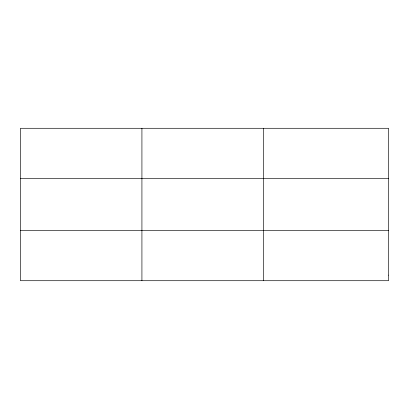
<?xml version="1.0" encoding="UTF-8"?>
<svg xmlns="http://www.w3.org/2000/svg" width="409" height="409" viewBox="0 0 409 409"><rect width="100%" height="100%" fill="white"/><g stroke="black" fill="none" stroke-linecap="round" stroke-linejoin="round"><path stroke-width="0.61" d="M141.923 128.288L141.923 280.712M263.396 128.288L263.396 280.712M20.45 178.59L388.55 178.59M20.45 230.41L388.55 230.41M388.55 275.124L388.55 280.712L20.45 280.712L20.45 128.288L388.55 128.288L388.55 275.124"/></g></svg>
